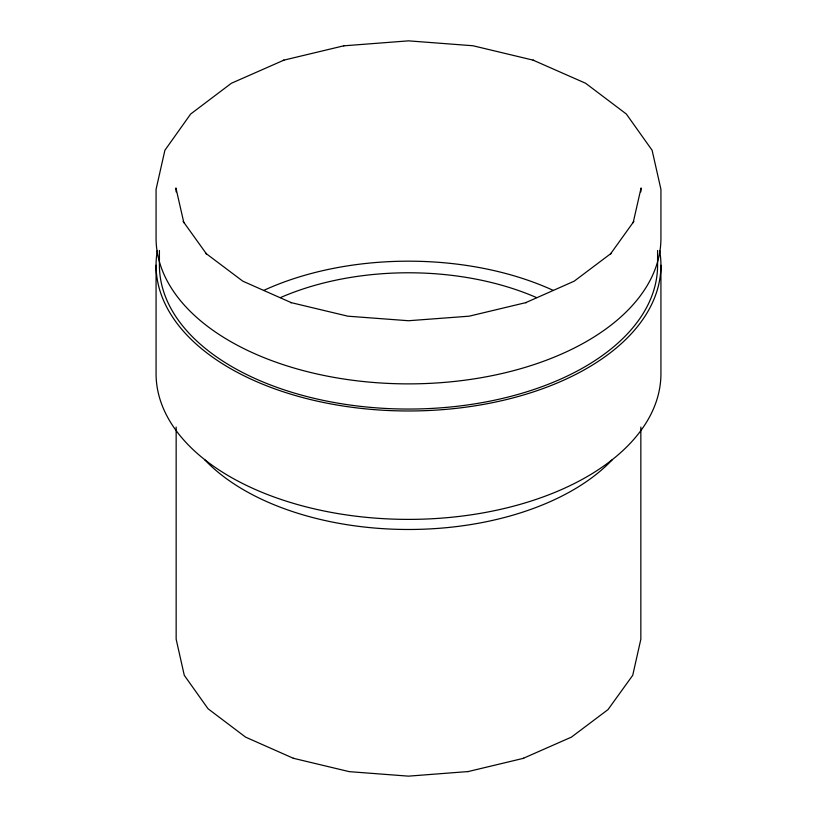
<?xml version="1.0" encoding="UTF-8"?>
<svg xmlns="http://www.w3.org/2000/svg" width="817" height="817" viewBox="0 0 817 817"><rect width="100%" height="100%" fill="white"/><g stroke="black" fill="none" stroke-linecap="round" stroke-linejoin="round"><path stroke-width="1.23" d="M283.959 60.121L231.385 83.263L190.657 114.033L164.891 150.267L156.067 189.35L156.067 238.135A252.433 145.743 0 0 0 408.5 383.878A252.433 145.743 0 0 0 660.933 238.135L660.933 189.35L652.109 150.267L626.343 114.033L585.615 83.263L533.041 60.121M523.003 758.442L571.41 737.128L608.022 709.585L632.715 675.332L640.845 639.241L640.845 427.087M343.671 45.834L408.5 40.85L472.972 45.752L533.736 60.284M176.155 427.087L176.155 639.241L184.285 675.332L208.059 708.768L245.59 737.128L293.303 758.268L349.227 771.646L408.5 776.15L468.131 771.554M283.264 60.284L344.028 45.752M467.773 771.646L523.697 758.268M293.303 758.268L293.997 758.442M660.933 265.239L660.933 373.645A252.433 145.743 0 0 1 408.5 519.387A252.433 145.743 0 0 1 156.067 373.645L156.067 265.239M657.583 250.451L657.583 265.239A249.083 143.812 0 0 1 408.5 409.051A249.083 143.812 0 0 1 159.417 265.239L159.417 250.451M640.845 191.893L641.079 187.951L633.155 222.704L633.798 221.499L610.493 253.975L611.422 253.158L574.177 281.181L525.658 302.678L526.352 302.504L469.142 316.189L408.5 320.734L347.858 316.189L290.648 302.504L291.342 302.678L242.823 281.181L205.578 253.158L206.507 253.975L183.202 221.499L183.845 222.704L175.921 187.951L176.155 191.893M612.484 459.552A232.345 134.141 0 0 1 408.5 529.477A232.345 134.141 0 0 1 204.516 459.552M263.615 290.454A232.345 134.141 0 0 1 553.385 290.454M280.456 297.592A212.257 122.55 0 0 1 536.544 297.592M659.646 250.513A252.433 145.743 0 0 1 408.5 410.982A252.433 145.743 0 0 1 157.354 250.513"/></g></svg>
